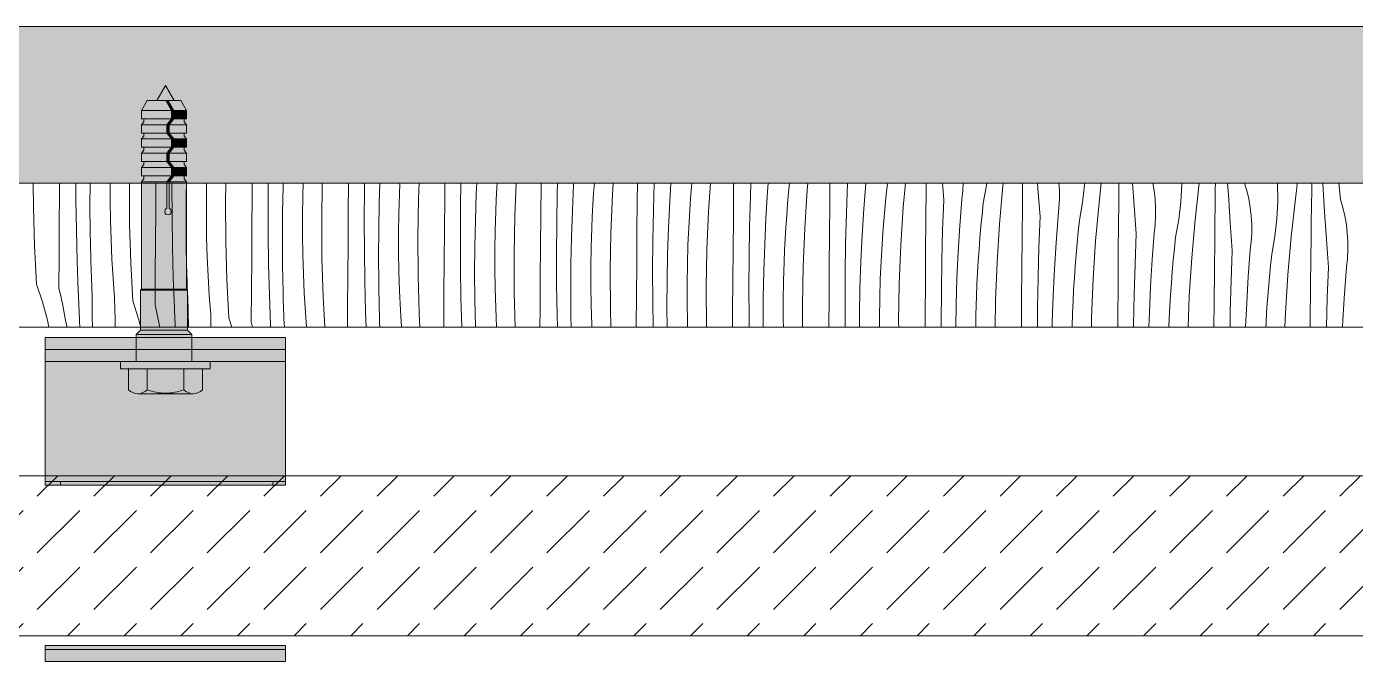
# Model space of a CAD drawing. Header units: millimetres. Extents: x -7826 to 55813, y 465 to 25965.
# Drawn here: x 35092 to 36751, y 20696 to 21489 of the extents above; entities that cross this region are included whole.
import ezdxf

# ---------------------------------------------------------------- set-up
doc = ezdxf.new("R2010")
doc.units = ezdxf.units.MM
for name, color, linetype, lineweight in [('2D - Ogolne2', 251, 'Continuous', 15), ('2D Drafting - General102', 254, 'Continuous', 13), ('2D Drafting - General121', 255, 'Continuous', 0), ('2D Drafting - General2', 251, 'Continuous', 15), ('2D Drafting - General81', 251, 'Continuous', 20)]:
    doc.layers.add(name, color=color, linetype=linetype, lineweight=lineweight)

# ---------------------------------------------------------------- blocks, each defined once
blk = doc.blocks.new('*X24')
at = {"layer": '2D Drafting - General81', "linetype": 'Continuous'}
for p, q in [((-63715.1, 69515.9), (-63715.3, 69546.6)), ((-63682.5, 69533.5), (-63682.4, 69546.6)), ((-63662.1, 69525.6), (-63662.2, 69546.6)), ((-63644.5, 69518.6), (-63644.3, 69546.6)), ((-63619.3, 69523.8), (-63619.3, 69546.6)), ((-63595.3, 69542.6), (-63595.2, 69546.6)), ((-63595, 69494.7), (-63595.3, 69542.6)), ((-63562.4, 69512.3), (-63562.2, 69546.6)), ((-63542.2, 69542.6), (-63542.2, 69546.6)), ((-63542, 69504.5), (-63542.2, 69542.6)), ((-63524.2, 69530.5), (-63523.9, 69546.6)), ((-63499.2, 69526.8), (-63498.9, 69546.6)), ((-63475.2, 69521.4), (-63474.8, 69546.6)), ((-63442.1, 69530.5), (-63441.9, 69546.6)), ((-63422.1, 69521.5), (-63422, 69546.6)), ((-63404.1, 69509.3), (-63403.4, 69542.4)), ((-63403.4, 69542.4), (-63403.3, 69546.6)), ((-63378.8, 69529.8), (-63378.3, 69546.6)), ((-63355.2, 69500.2), (-63354.4, 69546.6)), ((-63322, 69509.3), (-63321.7, 69546.6)), ((-63301.8, 69538.4), (-63301.7, 69546.6)), ((-63283.4, 69521.2), (-63282.5, 69546.6)), ((-63258, 69532.7), (-63257.4, 69546.6)), ((-63234.3, 69526.9), (-63233.5, 69546.6)), ((-63201.6, 69527.5), (-63201.5, 69546.6)), ((-63181.8, 69517.3), (-63181.3, 69546.6)), ((-63162.2, 69533.1), (-63161.5, 69546.6)), ((-63136.6, 69540.5), (-63136.2, 69546.6)), ((-63114.2, 69505.7), (-63112.5, 69546.6)), ((-63081.6, 69506.3), (-63081.2, 69545.7)), ((-63081.2, 69545.7), (-63081.2, 69546.6)), ((-63061.1, 69534.2), (-63060.7, 69546.6)), ((-63042.1, 69511.9), (-63040.6, 69544.9)), ((-63040.6, 69544.9), (-63040.5, 69546.6)), ((-63015.6, 69533.9), (-63014.7, 69546.6)), ((-62992.2, 69532.3), (-62991.3, 69546.6)), ((-62961.2, 69524.5), (-62961, 69546.6)), ((-62941, 69513.1), (-62940.1, 69546.6)), ((-62920.5, 69523.7), (-62919.1, 69546.6)), ((-62893.4, 69541.6), (-62893, 69546.6)), ((-62872.1, 69511.1), (-62869.8, 69546.6)), ((-62841.1, 69503.3), (-62840.8, 69542.7)), ((-62840.8, 69542.7), (-62840.7, 69546.6)), ((-62819.9, 69530), (-62819.3, 69546.6)), ((-62798.4, 69535.5), (-62797.6, 69546.6)), ((-62772.1, 69534.9), (-62771, 69546.6)), ((-62749, 69537.7), (-62748.2, 69546.6)), ((-62720.7, 69521.5), (-62720.5, 69546.6)), ((-62699.8, 69508.9), (-62698.4, 69546.6)), ((-62678.3, 69514.4), (-62675.9, 69546.6)), ((-62650.6, 69528.2), (-62649.1, 69542.6)), ((-62649.1, 69542.6), (-62648.4, 69546.6)), ((-62628.9, 69516.5), (-62626.2, 69546.6)), ((-62600.3, 69539.7), (-62600.2, 69546.6)), ((-62578.3, 69525.8), (-62579.9, 69546.6)), ((-62554.6, 69536.8), (-62554.1, 69546.6)), ((-62529, 69521.4), (-62525.1, 69543.3)), ((-62525.1, 69543.3), (-62524.7, 69546.6)), ((-62508.8, 69495.3), (-62504.6, 69543)), ((-62504.6, 69543), (-62504.2, 69546.6)), ((-62480, 69539.4), (-62479.9, 69546.6)), ((-62460.8, 69539.5), (-62461.3, 69546.6)), ((-62434, 69537.1), (-62434.6, 69546.6)), ((-62405, 69522.1), (-62402.5, 69544.1)), ((-62402.5, 69544.1), (-62402.3, 69546.6)), ((-62384.5, 69521.8), (-62381.8, 69546.6)), ((-62359.7, 69539.1), (-62359.6, 69546.6)), ((-62340.8, 69518.3), (-62342.6, 69546.6)), ((-62315.8, 69537.3), (-62317.5, 69546.6)), ((-62282.4, 69523), (-62281.3, 69545.1)), ((-62281.3, 69545.1), (-62281.3, 69546.6)), ((-62264.5, 69500.6), (-62259.3, 69546.6)), ((-62239.3, 69538.8), (-62239.2, 69546.6)), ((-62223, 69532), (-62223.9, 69546.6)), ((-62200.1, 69537.1), (-62202.9, 69546.6)), ((-62161.6, 69546.1), (-62161.6, 69546.6)), ((-62161.2, 69523.9), (-62161.6, 69546.1)), ((-62137.6, 69540.6), (-62137, 69546.6)), ((-62119, 69538.6), (-62118.8, 69546.6)), ((-62105, 69545.7), (-62105, 69546.6)), ((-62102.9, 69510.8), (-62105, 69545.7)), ((-62083, 69526.2), (-62085, 69546.6)), ((-63682.8, 69494.2), (-63682.5, 69533.5)), ((-63661.5, 69487.5), (-63662.1, 69525.6)), ((-63524.4, 69497.5), (-63524.2, 69530.5)), ((-63499.2, 69502.6), (-63499.2, 69526.8)), ((-63442.4, 69491.2), (-63442.1, 69530.5)), ((-63379.2, 69505.6), (-63378.8, 69529.8)), ((-63302.1, 69500.3), (-63301.8, 69538.4)), ((-63258.7, 69508.6), (-63258, 69532.7)), ((-63235.1, 69479), (-63234.3, 69526.9)), ((-63201.9, 69488.2), (-63201.6, 69527.5)), ((-63163.3, 69500), (-63162.2, 69533.1)), ((-63137.9, 69511.6), (-63137.3, 69526.1)), ((-63137.3, 69526.1), (-63136.6, 69540.5)), ((-63061.7, 69496.1), (-63061.1, 69534.2)), ((-63016.5, 69519.4), (-63015.6, 69533.9)), ((-62994.1, 69484.5), (-62992.2, 69532.3)), ((-62895.6, 69512.7), (-62894.6, 69527.2)), ((-62894.6, 69527.2), (-62893.4, 69541.6)), ((-62820.9, 69491.9), (-62819.9, 69530)), ((-62800.4, 69502.6), (-62798.4, 69535.5)), ((-62773.4, 69520.5), (-62772.1, 69534.9)), ((-62752, 69490), (-62749, 69537.7)), ((-62652, 69513.7), (-62650.6, 69528.2)), ((-62600.6, 69500.3), (-62600.3, 69539.7)), ((-62579.8, 69487.7), (-62578.3, 69525.8)), ((-62558.3, 69493.2), (-62555.8, 69526.2)), ((-62555.8, 69526.2), (-62554.6, 69536.8)), ((-62480.2, 69518.5), (-62480, 69539.4)), ((-62458.2, 69504.7), (-62460.8, 69539.5)), ((-62434.6, 69515.6), (-62434, 69526.4)), ((-62434, 69526.4), (-62434, 69537.1)), ((-62359.9, 69518.2), (-62359.7, 69539.1)), ((-62314.6, 69526.6), (-62315.8, 69537.3)), ((-62313.9, 69515.9), (-62314.6, 69526.6)), ((-62239.6, 69518), (-62239.3, 69538.8)), ((-62220.7, 69497.1), (-62223, 69532)), ((-62197.6, 69526.7), (-62200.1, 69537.1)), ((-62195.8, 69516.1), (-62197.6, 69526.7)), ((-62144.4, 69479.4), (-62139.1, 69527)), ((-62139.1, 69527), (-62138.3, 69533.8)), ((-62138.3, 69533.8), (-62137.6, 69540.6)), ((-62119.3, 69517.7), (-62119, 69538.6)), ((-62080, 69515.9), (-62083, 69526.2)), ((-63713.7, 69468.1), (-63715.1, 69515.9)), ((-63644.2, 69485.6), (-63644.5, 69518.6)), ((-63618.9, 69499.7), (-63619.3, 69523.8)), ((-63562.7, 69473), (-63562.4, 69512.3)), ((-63474.9, 69473.6), (-63475.2, 69521.4)), ((-63422, 69483.3), (-63422.1, 69521.5)), ((-63404.3, 69476.3), (-63404.1, 69509.3)), ((-63322.3, 69470), (-63322, 69509.3)), ((-63284, 69488.2), (-63283.4, 69521.2)), ((-63182, 69479.1), (-63181.8, 69517.3)), ((-63138.7, 69487.4), (-63137.9, 69511.6)), ((-63043.2, 69478.9), (-63042.1, 69511.9)), ((-63017.3, 69504.9), (-63016.5, 69519.4)), ((-62961.5, 69485.2), (-62961.2, 69524.5)), ((-62941.6, 69474.9), (-62941, 69513.1)), ((-62922.1, 69490.7), (-62920.5, 69523.7)), ((-62896.4, 69498.2), (-62895.6, 69512.7)), ((-62874.1, 69463.3), (-62872.1, 69511.1)), ((-62774.5, 69506), (-62773.4, 69520.5)), ((-62721, 69482.2), (-62720.7, 69521.5)), ((-62680.4, 69481.4), (-62678.3, 69514.4)), ((-62653.3, 69499.3), (-62652, 69513.7)), ((-62632, 69468.8), (-62628.9, 69516.5)), ((-62530.6, 69507), (-62529, 69521.4)), ((-62480.6, 69479.2), (-62480.2, 69518.5)), ((-62435.7, 69505), (-62434.6, 69515.6)), ((-62409, 69500.3), (-62405, 69522.1)), ((-62388.8, 69474.2), (-62384.5, 69521.8)), ((-62360.1, 69497.3), (-62359.9, 69518.2)), ((-62338.2, 69483.5), (-62340.8, 69518.3)), ((-62313.9, 69505.2), (-62313.9, 69515.9)), ((-62284.9, 69500.9), (-62282.4, 69523)), ((-62239.9, 69497.1), (-62239.6, 69518)), ((-62194.5, 69505.4), (-62195.8, 69516.1)), ((-62162.3, 69501.8), (-62161.2, 69523.9)), ((-62119.5, 69496.8), (-62119.3, 69517.7)), ((-62100.6, 69476), (-62102.9, 69510.8)), ((-62077.6, 69505.5), (-62080, 69515.9)), ((-63683.1, 69454.8), (-63682.8, 69494.2)), ((-63618.2, 69475.5), (-63618.9, 69499.7)), ((-63593.6, 69446.9), (-63595, 69494.7)), ((-63541.5, 69466.3), (-63542, 69504.5)), ((-63524.2, 69464.4), (-63524.4, 69497.5)), ((-63498.9, 69478.5), (-63499.2, 69502.6)), ((-63379.2, 69481.5), (-63379.2, 69505.6)), ((-63354.9, 69452.4), (-63355.2, 69500.2)), ((-63301.9, 69462.1), (-63302.1, 69500.3)), ((-63259.1, 69484.5), (-63258.7, 69508.6)), ((-63164, 69467), (-63163.3, 69500)), ((-63115, 69457.9), (-63114.2, 69505.7)), ((-63081.9, 69467), (-63081.6, 69506.3)), ((-63061.9, 69457.9), (-63061.7, 69496.1)), ((-63017.9, 69490.4), (-63017.3, 69504.9)), ((-62897.2, 69483.7), (-62896.4, 69498.2)), ((-62841.4, 69464), (-62841.1, 69503.3)), ((-62802, 69469.6), (-62800.4, 69502.6)), ((-62775.5, 69491.5), (-62774.5, 69506)), ((-62700.9, 69470.7), (-62699.8, 69508.9)), ((-62654.4, 69484.8), (-62653.3, 69499.3)), ((-62601, 69461), (-62600.6, 69500.3)), ((-62560.3, 69460.2), (-62558.3, 69493.2)), ((-62533.2, 69478.1), (-62532, 69492.6)), ((-62532, 69492.6), (-62530.6, 69507)), ((-62511.9, 69447.6), (-62508.8, 69495.3)), ((-62459.7, 69466.5), (-62458.2, 69504.7)), ((-62438.2, 69472), (-62435.7, 69505)), ((-62410.5, 69485.8), (-62409, 69500.3)), ((-62360.5, 69458), (-62360.1, 69497.3)), ((-62315.7, 69483.8), (-62314.5, 69494.5)), ((-62314.5, 69494.5), (-62313.9, 69505.2)), ((-62288.9, 69479.1), (-62284.9, 69500.9)), ((-62268.7, 69453), (-62264.5, 69500.6)), ((-62240.1, 69476.2), (-62239.9, 69497.1)), ((-62218.1, 69462.3), (-62220.7, 69497.1)), ((-62193.9, 69494.7), (-62194.5, 69505.4)), ((-62193.8, 69484), (-62193.9, 69494.7)), ((-62164.9, 69479.7), (-62162.3, 69501.8)), ((-62119.8, 69475.9), (-62119.5, 69496.8)), ((-62075.7, 69494.9), (-62077.6, 69505.5)), ((-62074.5, 69484.3), (-62075.7, 69494.9)), ((-63660.5, 69449.3), (-63661.5, 69487.5)), ((-63643.5, 69452.6), (-63644.2, 69485.6)), ((-63498.1, 69454.4), (-63498.9, 69478.5)), ((-63442.6, 69451.8), (-63442.4, 69491.2)), ((-63421.4, 69445.1), (-63422, 69483.3)), ((-63404.1, 69443.3), (-63404.3, 69476.3)), ((-63378.8, 69457.3), (-63379.2, 69481.5)), ((-63284.3, 69455.1), (-63284, 69488.2)), ((-63259.1, 69460.3), (-63259.1, 69484.5)), ((-63234.8, 69431.2), (-63235.1, 69479)), ((-63202.2, 69448.8), (-63201.9, 69488.2)), ((-63181.8, 69441), (-63182, 69479.1)), ((-63139, 69463.3), (-63138.7, 69487.4)), ((-63043.9, 69445.8), (-63043.2, 69478.9)), ((-63018.6, 69466.3), (-63017.9, 69490.4)), ((-62995, 69436.7), (-62994.1, 69484.5)), ((-62961.8, 69445.8), (-62961.5, 69485.2)), ((-62923.2, 69457.7), (-62922.1, 69490.7)), ((-62897.8, 69469.2), (-62897.2, 69483.7)), ((-62821.6, 69453.8), (-62820.9, 69491.9)), ((-62777.1, 69462.5), (-62776.4, 69477)), ((-62776.4, 69477), (-62775.5, 69491.5)), ((-62754, 69442.2), (-62752, 69490)), ((-62721.4, 69442.8), (-62721, 69482.2)), ((-62681.9, 69448.4), (-62680.4, 69481.4)), ((-62655.4, 69470.3), (-62654.4, 69484.8)), ((-62580.8, 69449.6), (-62579.8, 69487.7)), ((-62534.4, 69463.7), (-62533.2, 69478.1)), ((-62480.9, 69439.8), (-62480.6, 69479.2)), ((-62411.9, 69471.4), (-62410.5, 69485.8)), ((-62339.6, 69445.4), (-62338.2, 69483.5)), ((-62318.1, 69450.9), (-62315.7, 69483.8)), ((-62290.4, 69464.7), (-62288.9, 69479.1)), ((-62240.4, 69436.8), (-62240.1, 69476.2)), ((-62194.4, 69473.3), (-62193.8, 69484)), ((-62168.8, 69457.9), (-62164.9, 69479.7)), ((-62148.6, 69431.8), (-62144.4, 69479.4)), ((-62120, 69455), (-62119.8, 69475.9)), ((-62098, 69441.2), (-62100.6, 69476)), ((-62073.8, 69473.6), (-62074.5, 69484.3)), ((-63711.1, 69420.4), (-63713.7, 69468.1)), ((-63617.1, 69451.4), (-63618.2, 69475.5)), ((-63563, 69433.6), (-63562.7, 69473)), ((-63540.5, 69428.2), (-63541.5, 69466.3)), ((-63523.5, 69431.4), (-63524.2, 69464.4)), ((-63473.5, 69425.8), (-63474.9, 69473.6)), ((-63322.6, 69430.6), (-63322.3, 69470)), ((-63301.3, 69424), (-63301.9, 69462.1)), ((-63258.7, 69436.2), (-63259.1, 69460.3)), ((-63164.2, 69434), (-63164, 69467)), ((-63139, 69439.1), (-63139, 69463.3)), ((-63082.2, 69427.6), (-63081.9, 69467)), ((-63019, 69442.1), (-63018.6, 69466.3)), ((-62941.9, 69436.8), (-62941.6, 69474.9)), ((-62898.5, 69445.1), (-62897.8, 69469.2)), ((-62874.9, 69415.5), (-62874.1, 69463.3)), ((-62841.7, 69424.6), (-62841.4, 69464)), ((-62803.1, 69436.5), (-62802, 69469.6)), ((-62777.7, 69448), (-62777.1, 69462.5)), ((-62701.5, 69432.6), (-62700.9, 69470.7)), ((-62656.3, 69455.9), (-62655.4, 69470.3)), ((-62633.9, 69421), (-62632, 69468.8)), ((-62601.3, 69421.6), (-62601, 69461)), ((-62561.9, 69427.2), (-62560.3, 69460.2)), ((-62535.4, 69449.2), (-62534.4, 69463.7)), ((-62460.7, 69428.4), (-62459.7, 69466.5)), ((-62440.2, 69439.1), (-62438.2, 69472)), ((-62413.2, 69456.9), (-62411.9, 69471.4)), ((-62391.8, 69426.4), (-62388.8, 69474.2)), ((-62291.8, 69450.2), (-62290.4, 69464.7)), ((-62219.5, 69424.2), (-62218.1, 69462.3)), ((-62198.1, 69429.7), (-62195.6, 69462.6)), ((-62195.6, 69462.6), (-62194.4, 69473.3)), ((-62074.4, 69452.1), (-62073.8, 69462.8)), ((-62073.8, 69462.8), (-62073.8, 69473.6)), ((-63683.3, 69415.5), (-63683.1, 69454.8)), ((-63659.2, 69411.2), (-63660.5, 69449.3)), ((-63643.4, 69447), (-63643.5, 69452.6)), ((-63643.2, 69441.5), (-63643.4, 69447)), ((-63615.7, 69427.3), (-63617.1, 69451.4)), ((-63591, 69399.2), (-63593.6, 69446.9)), ((-63497.1, 69430.2), (-63498.1, 69454.4)), ((-63442.9, 69412.5), (-63442.6, 69451.8)), ((-63420.4, 69407), (-63421.4, 69445.1)), ((-63403.4, 69410.2), (-63404.1, 69443.3)), ((-63378.1, 69433.2), (-63378.8, 69457.3)), ((-63353.5, 69404.6), (-63354.9, 69452.4)), ((-63284, 69422.1), (-63284.3, 69455.1)), ((-63202.5, 69409.5), (-63202.2, 69448.8)), ((-63114.7, 69410.1), (-63115, 69457.9)), ((-63061.8, 69419.8), (-63061.9, 69457.9)), ((-63044.1, 69412.8), (-63043.9, 69445.8)), ((-62962.1, 69406.5), (-62961.8, 69445.8)), ((-62923.8, 69424.7), (-62923.2, 69457.7)), ((-62898.9, 69420.9), (-62898.5, 69445.1)), ((-62821.8, 69415.6), (-62821.6, 69453.8)), ((-62778.5, 69423.9), (-62777.7, 69448)), ((-62721.7, 69403.5), (-62721.4, 69442.8)), ((-62683, 69415.4), (-62681.9, 69448.4)), ((-62657, 69441.4), (-62656.3, 69455.9)), ((-62581.4, 69411.4), (-62580.8, 69449.6)), ((-62536.2, 69434.7), (-62535.4, 69449.2)), ((-62513.9, 69399.8), (-62511.9, 69447.6)), ((-62414.3, 69442.5), (-62413.2, 69456.9)), ((-62360.8, 69418.7), (-62360.5, 69458)), ((-62340.7, 69407.2), (-62339.6, 69445.4)), ((-62320.2, 69417.9), (-62318.1, 69450.9)), ((-62293.1, 69435.8), (-62291.8, 69450.2)), ((-62271.8, 69405.3), (-62268.7, 69453)), ((-62171.8, 69429.1), (-62170.4, 69443.5)), ((-62170.4, 69443.5), (-62168.8, 69457.9)), ((-62120.3, 69415.7), (-62120, 69455)), ((-62075.5, 69441.5), (-62074.4, 69452.1)), ((-63643, 69435.9), (-63643.2, 69441.5)), ((-63642.8, 69430.4), (-63643, 69435.9)), ((-63642.6, 69424.8), (-63642.8, 69430.4)), ((-63613.9, 69403.2), (-63615.7, 69427.3)), ((-63563.2, 69394.3), (-63563, 69433.6)), ((-63539.1, 69390), (-63540.5, 69428.2)), ((-63523.3, 69425.8), (-63523.5, 69431.4)), ((-63495.6, 69406.1), (-63497.1, 69430.2)), ((-63377, 69409.1), (-63378.1, 69433.2)), ((-63322.9, 69391.3), (-63322.6, 69430.6)), ((-63258, 69412), (-63258.7, 69436.2)), ((-63233.4, 69383.4), (-63234.8, 69431.2)), ((-63181.3, 69402.8), (-63181.8, 69441)), ((-63164, 69400.9), (-63164.2, 69434)), ((-63138.7, 69415), (-63139, 69439.1)), ((-63082.4, 69388.3), (-63082.2, 69427.6)), ((-63019, 69418), (-63019, 69442.1)), ((-62994.7, 69388.9), (-62995, 69436.7)), ((-62941.7, 69398.6), (-62941.9, 69436.8)), ((-62803.8, 69403.5), (-62803.1, 69436.5)), ((-62754.8, 69394.4), (-62754, 69442.2)), ((-62701.7, 69394.4), (-62701.5, 69432.6)), ((-62658.4, 69402.7), (-62657.7, 69426.9)), ((-62657.7, 69426.9), (-62657, 69441.4)), ((-62563, 69394.2), (-62561.9, 69427.2)), ((-62537, 69420.2), (-62536.2, 69434.7)), ((-62481.2, 69400.5), (-62480.9, 69439.8)), ((-62461.4, 69390.2), (-62460.7, 69428.4)), ((-62441.8, 69406), (-62440.2, 69439.1)), ((-62416.2, 69413.5), (-62415.3, 69428)), ((-62415.3, 69428), (-62414.3, 69442.5)), ((-62393.8, 69378.7), (-62391.8, 69426.4)), ((-62294.2, 69421.3), (-62293.1, 69435.8)), ((-62240.8, 69397.5), (-62240.4, 69436.8)), ((-62200.1, 69396.7), (-62198.1, 69429.7)), ((-62173, 69414.6), (-62171.8, 69429.1)), ((-62151.7, 69384.1), (-62148.6, 69431.8)), ((-62099.5, 69403), (-62098, 69441.2)), ((-62078, 69408.5), (-62075.5, 69441.5)), ((-63711.1, 69420.4), (-63703.9, 69398)), ((-63683.3, 69415.5), (-63680.6, 69403.5)), ((-63659, 69406.5), (-63659.2, 69411.2)), ((-63642.4, 69419.3), (-63642.6, 69424.8)), ((-63642.2, 69413.7), (-63642.4, 69419.3)), ((-63641.9, 69408.2), (-63642.2, 69413.7)), ((-63523.1, 69420.3), (-63523.3, 69425.8)), ((-63523, 69414.7), (-63523.1, 69420.3)), ((-63522.8, 69409.2), (-63523, 69414.7)), ((-63471, 69378), (-63473.5, 69425.8)), ((-63443.2, 69373.1), (-63442.9, 69412.5)), ((-63403.2, 69404.7), (-63403.4, 69410.2)), ((-63300.3, 69385.8), (-63301.3, 69424)), ((-63283.3, 69389), (-63284, 69422.1)), ((-63256.9, 69387.9), (-63258, 69412)), ((-63202.8, 69370.1), (-63202.5, 69409.5)), ((-63137.9, 69390.8), (-63138.7, 69415)), ((-63113.5, 69366.6), (-63114.7, 69410.1)), ((-63061.2, 69381.6), (-63061.8, 69419.8)), ((-63043.9, 69379.7), (-63044.1, 69412.8)), ((-63018.6, 69393.8), (-63019, 69418)), ((-62924.1, 69391.6), (-62923.8, 69424.7)), ((-62898.9, 69396.8), (-62898.9, 69420.9)), ((-62874.6, 69367.7), (-62874.9, 69415.5)), ((-62842, 69385.3), (-62841.7, 69424.6)), ((-62821.6, 69377.4), (-62821.8, 69415.6)), ((-62778.8, 69399.8), (-62778.5, 69423.9)), ((-62683.7, 69382.3), (-62683, 69415.4)), ((-62634.8, 69373.2), (-62633.9, 69421)), ((-62601.6, 69382.3), (-62601.3, 69421.6)), ((-62581.7, 69373.3), (-62581.4, 69411.4)), ((-62537.6, 69405.7), (-62537, 69420.2)), ((-62416.9, 69399), (-62416.2, 69413.5)), ((-62361.1, 69379.3), (-62360.8, 69418.7)), ((-62321.7, 69384.9), (-62320.2, 69417.9)), ((-62295.2, 69406.8), (-62294.2, 69421.3)), ((-62220.6, 69386.1), (-62219.5, 69424.2)), ((-62174.2, 69400.1), (-62173, 69414.6)), ((-62120.7, 69376.3), (-62120.3, 69415.7)), ((-63703.9, 69398), (-63697.7, 69375.3)), ((-63680.6, 69403.5), (-63678.1, 69391.5)), ((-63658.8, 69401.9), (-63659, 69406.5)), ((-63658.6, 69397.2), (-63658.8, 69401.9)), ((-63658.3, 69392.5), (-63658.6, 69397.2)), ((-63641.6, 69379.6), (-63641.9, 69408.2)), ((-63613.6, 69389.9), (-63613.9, 69403.2)), ((-63591, 69399.2), (-63583.8, 69376.8)), ((-63563.2, 69394.3), (-63560.5, 69382.3)), ((-63522.5, 69403.6), (-63522.8, 69409.2)), ((-63522.3, 69398.1), (-63522.5, 69403.6)), ((-63522.1, 69392.5), (-63522.3, 69398.1)), ((-63493.8, 69382.1), (-63495.6, 69406.1)), ((-63419, 69368.9), (-63420.4, 69407)), ((-63403.1, 69399.1), (-63403.2, 69404.7)), ((-63402.9, 69393.6), (-63403.1, 69399.1)), ((-63402.7, 69388), (-63402.9, 69393.6)), ((-63375.5, 69385), (-63377, 69409.1)), ((-63351.4, 69366.6), (-63353.5, 69404.6)), ((-63180.3, 69366.6), (-63181.3, 69402.8)), ((-63163.3, 69367.9), (-63164, 69400.9)), ((-63017.9, 69369.7), (-63018.6, 69393.8)), ((-62962.4, 69367.1), (-62962.1, 69406.5)), ((-62941.2, 69366.6), (-62941.7, 69398.6)), ((-62898.5, 69372.6), (-62898.9, 69396.8)), ((-62804, 69370.4), (-62803.8, 69403.5)), ((-62778.8, 69375.6), (-62778.8, 69399.8)), ((-62754.7, 69366.6), (-62754.8, 69394.4)), ((-62721.9, 69366.6), (-62721.7, 69403.5)), ((-62701.6, 69366.6), (-62701.7, 69394.4)), ((-62658.8, 69378.6), (-62658.4, 69402.7)), ((-62563.5, 69366.6), (-62563, 69394.2)), ((-62538.3, 69381.6), (-62537.6, 69405.7)), ((-62514.4, 69366.6), (-62513.9, 69399.8)), ((-62481.5, 69366.6), (-62481.2, 69400.5)), ((-62442.9, 69373), (-62441.8, 69406)), ((-62417.5, 69384.5), (-62416.9, 69399)), ((-62341.3, 69369.1), (-62340.7, 69407.2)), ((-62296.1, 69392.4), (-62295.2, 69406.8)), ((-62273.4, 69366.6), (-62271.8, 69405.3)), ((-62241, 69366.6), (-62240.8, 69397.5)), ((-62201.5, 69366.6), (-62200.1, 69396.7)), ((-62175.2, 69385.7), (-62174.2, 69400.1)), ((-62100.5, 69366.6), (-62099.5, 69403)), ((-62080, 69375.5), (-62078, 69408.5)), ((-63678.1, 69391.5), (-63675.8, 69379.4)), ((-63675.8, 69379.4), (-63673.6, 69367.4)), ((-63658.1, 69387.8), (-63658.3, 69392.5)), ((-63657.9, 69383.2), (-63658.1, 69387.8)), ((-63657.7, 69378.5), (-63657.9, 69383.2)), ((-63657.4, 69373.8), (-63657.7, 69378.5)), ((-63641.3, 69366.6), (-63641.6, 69379.6)), ((-63613.2, 69376.6), (-63613.6, 69389.9)), ((-63612.9, 69366.6), (-63613.2, 69376.6)), ((-63583.8, 69376.8), (-63581, 69366.6)), ((-63560.5, 69382.3), (-63558, 69370.3)), ((-63538.9, 69385.4), (-63539.1, 69390)), ((-63538.7, 69380.7), (-63538.9, 69385.4)), ((-63538.5, 69376), (-63538.7, 69380.7)), ((-63521.8, 69387), (-63522.1, 69392.5)), ((-63521.6, 69366.6), (-63521.8, 69387)), ((-63493.5, 69368.7), (-63493.8, 69382.1)), ((-63471, 69378), (-63467.3, 69366.6)), ((-63402.5, 69382.5), (-63402.7, 69388)), ((-63402.3, 69376.9), (-63402.5, 69382.5)), ((-63402, 69371.4), (-63402.3, 69376.9)), ((-63374.2, 69366.6), (-63375.5, 69385)), ((-63323, 69366.6), (-63322.9, 69391.3)), ((-63299.6, 69366.6), (-63300.3, 69385.8)), ((-63283.2, 69383.5), (-63283.3, 69389)), ((-63283, 69377.9), (-63283.2, 69383.5)), ((-63282.8, 69372.4), (-63283, 69377.9)), ((-63255.6, 69366.6), (-63256.9, 69387.9)), ((-63232.5, 69366.6), (-63233.4, 69383.4)), ((-63136.9, 69366.7), (-63137.9, 69390.8)), ((-63082.6, 69366.6), (-63082.4, 69388.3)), ((-63060.8, 69366.6), (-63061.2, 69381.6)), ((-63043.6, 69366.6), (-63043.9, 69379.7)), ((-62994, 69366.6), (-62994.7, 69388.9)), ((-62923.9, 69366.6), (-62924.1, 69391.6)), ((-62842.2, 69366.6), (-62842, 69385.3)), ((-62821.5, 69366.6), (-62821.6, 69377.4)), ((-62683.8, 69366.6), (-62683.7, 69382.3)), ((-62658.8, 69366.6), (-62658.8, 69378.6)), ((-62601.7, 69366.6), (-62601.6, 69382.3)), ((-62538.5, 69366.6), (-62538.3, 69381.6)), ((-62461.5, 69366.6), (-62461.4, 69390.2)), ((-62418.1, 69366.6), (-62417.5, 69384.5)), ((-62394, 69366.6), (-62393.8, 69378.7)), ((-62361.2, 69366.6), (-62361.1, 69379.3)), ((-62322.3, 69366.6), (-62321.7, 69384.9)), ((-62297.3, 69366.6), (-62296.8, 69377.9)), ((-62296.8, 69377.9), (-62296.1, 69392.4)), ((-62220.9, 69366.6), (-62220.6, 69386.1)), ((-62176, 69371.2), (-62175.2, 69385.7)), ((-62152.4, 69366.6), (-62151.7, 69384.1)), ((-62120.8, 69366.6), (-62120.7, 69376.3)), ((-63697.7, 69375.3), (-63695.7, 69366.6)), ((-63673.6, 69367.4), (-63673.5, 69366.6)), ((-63657.3, 69366.6), (-63657.4, 69373.8)), ((-63558, 69370.3), (-63557.3, 69366.6)), ((-63538.3, 69371.3), (-63538.5, 69376)), ((-63538.1, 69366.7), (-63538.3, 69371.3)), ((-63538.1, 69366.6), (-63538.1, 69366.7)), ((-63493.5, 69366.6), (-63493.5, 69368.7)), ((-63443.2, 69373.1), (-63441.7, 69366.6)), ((-63418.9, 69366.6), (-63419, 69368.9)), ((-63401.8, 69366.6), (-63402, 69371.4)), ((-63282.6, 69366.8), (-63282.8, 69372.4)), ((-63282.6, 69366.6), (-63282.6, 69366.8)), ((-63202.8, 69366.6), (-63202.8, 69370.1)), ((-63163.2, 69366.6), (-63163.3, 69367.9)), ((-63136.9, 69366.6), (-63136.9, 69366.7)), ((-63017.7, 69366.6), (-63017.9, 69369.7)), ((-62962.4, 69366.6), (-62962.4, 69367.1)), ((-62898.4, 69366.6), (-62898.5, 69372.6)), ((-62874.6, 69366.6), (-62874.6, 69367.7)), ((-62804, 69366.6), (-62804, 69370.4)), ((-62778.7, 69366.6), (-62778.8, 69375.6)), ((-62634.7, 69366.6), (-62634.8, 69373.2)), ((-62581.6, 69366.6), (-62581.7, 69373.3)), ((-62443, 69366.6), (-62442.9, 69373)), ((-62341.3, 69366.6), (-62341.3, 69369.1)), ((-62176.3, 69366.6), (-62176, 69371.2)), ((-62080.4, 69366.6), (-62080, 69375.5))]:
    blk.add_line(p, q, dxfattribs=at)
blk = doc.blocks.new('Wype_nienie_26')
at = {"layer": '2D Drafting - General2', "linetype": 'Continuous'}
for p, q in [((-55900.3, 69546.6), (-72935.9, 69546.6)), ((-72935.9, 69366.6), (-55900.3, 69366.6))]:
    blk.add_line(p, q, dxfattribs=at)
at = {"layer": '2D Drafting - General81', "linetype": 'Continuous'}
blk.add_blockref('*X24', (0, 0), dxfattribs=at)

msp = doc.modelspace()

# ---------------------------------------------------------------- hatches: boundary and pattern name
at = {"layer": '2D Drafting - General102', "linetype": 'Continuous'}
for points in [[(35415.54, 21086.01), (35115.54, 21086.01), (35115.54, 21101.01), (35415.54, 21101.01)], [(35115.54, 20921.01), (35115.54, 21086.01), (35415.54, 21086.01), (35415.54, 20921.01)], [(35415.54, 21071.01), (35115.54, 21071.01), (35115.54, 21086.01), (35415.54, 21086.01)], [(35415.54, 20921.01), (35415.54, 20916.1), (35115.54, 20916.1), (35115.54, 20921.01)], [(35115.54, 20711.01), (35115.54, 20716.1), (35415.54, 20716.1), (35415.54, 20711.01)], [(35115.54, 20696.01), (35115.54, 20711.01), (35415.54, 20711.01), (35415.54, 20696.01)]]:
    msp.add_hatch(color=256, dxfattribs=at).paths.add_polyline_path(points, flags=0)
at = {"layer": '2D Drafting - General121', "linetype": 'Continuous'}
for points in [[(35265.45, 21415.61), (35254.63, 21396.88), (35276.26, 21396.88)], [(35242.67, 21396.88), (35235.52, 21384.5), (35273.01, 21384.5), (35265.86, 21396.88)], [(35265.86, 21396.88), (35273.01, 21384.5), (35275.97, 21384.5), (35268.82, 21396.88)], [(35268.82, 21396.88), (35275.97, 21384.5), (35291.88, 21384.5), (35284.73, 21396.88)], [(35235.52, 21374.15), (35273.01, 21374.15), (35273.01, 21384.5), (35235.52, 21384.5)], [(35238.48, 21374.15), (35238.48, 21370.45), (35235.52, 21366.71), (35267.26, 21366.71), (35273.01, 21374.15)], [(35270.22, 21366.71), (35275.97, 21374.15), (35273.01, 21374.15), (35267.26, 21366.71)], [(35288.92, 21374.15), (35275.97, 21374.15), (35270.22, 21366.71), (35291.88, 21366.71), (35288.92, 21370.45)], [(35275.97, 21374.15), (35275.97, 21384.5), (35273.01, 21384.5), (35273.01, 21374.15)], [(35275.97, 21374.15), (35291.88, 21374.15), (35291.88, 21384.5), (35275.97, 21384.5)], [(35235.52, 21366.71), (35235.52, 21356.35), (35267.26, 21356.35), (35267.26, 21366.71)], [(35238.48, 21356.35), (35238.48, 21352.65), (35235.52, 21348.91), (35273.01, 21348.91), (35267.26, 21356.35)], [(35270.22, 21356.35), (35270.22, 21366.71), (35267.26, 21366.71), (35267.26, 21356.35)], [(35267.26, 21356.35), (35273.01, 21348.91), (35275.97, 21348.91), (35270.22, 21356.35)], [(35291.88, 21366.71), (35270.22, 21366.71), (35270.22, 21356.35), (35291.88, 21356.35)], [(35288.92, 21356.35), (35270.22, 21356.35), (35275.97, 21348.91), (35291.88, 21348.91), (35288.92, 21352.65)], [(35235.52, 21348.91), (35235.52, 21338.56), (35273.01, 21338.56), (35273.01, 21348.91)], [(35273.01, 21348.91), (35273.01, 21338.56), (35275.97, 21338.56), (35275.97, 21348.91)], [(35291.88, 21348.91), (35275.97, 21348.91), (35275.97, 21338.56), (35291.88, 21338.56)], [(35238.48, 21338.56), (35238.48, 21334.86), (35235.52, 21331.11), (35267.26, 21331.11), (35273.01, 21338.56)], [(35235.52, 21320.76), (35267.26, 21320.76), (35267.26, 21331.11), (35235.52, 21331.11)], [(35273.01, 21338.56), (35267.26, 21331.11), (35270.22, 21331.11), (35275.97, 21338.56)], [(35270.22, 21320.76), (35270.22, 21331.11), (35267.26, 21331.11), (35267.26, 21320.76)], [(35270.22, 21331.11), (35291.88, 21331.11), (35288.92, 21334.86), (35288.92, 21338.56), (35275.97, 21338.56)], [(35291.88, 21331.11), (35270.22, 21331.11), (35270.22, 21320.76), (35291.88, 21320.76)], [(35238.48, 21320.76), (35238.48, 21317.06), (35235.52, 21313.32), (35273.01, 21313.32), (35267.26, 21320.76)], [(35235.52, 21302.96), (35273.01, 21302.96), (35273.01, 21313.32), (35235.52, 21313.32)], [(35267.26, 21320.76), (35273.01, 21313.32), (35275.97, 21313.32), (35270.22, 21320.76)], [(35288.92, 21320.76), (35270.22, 21320.76), (35275.97, 21313.32), (35291.88, 21313.32), (35288.92, 21317.06)], [(35275.97, 21302.96), (35275.97, 21313.32), (35273.01, 21313.32), (35273.01, 21302.96)], [(35291.88, 21313.32), (35275.97, 21313.32), (35275.97, 21302.96), (35291.88, 21302.96)], [(35238.48, 21302.96), (35238.48, 21299.26), (35235.52, 21295.52), (35267.26, 21295.52), (35273.01, 21302.96)], [(35235.52, 21161.1), (35291.88, 21161.1), (35291.88, 21295.52), (35270.22, 21295.52), (35270.22, 21262.21, -5.4750432), (35267.26, 21262.21), (35267.26, 21295.52), (35235.52, 21295.52)], [(35267.26, 21295.52), (35267.26, 21262.21, 5.4750432), (35270.22, 21262.21), (35270.22, 21295.52)], [(35270.22, 21295.52), (35275.97, 21302.96), (35273.01, 21302.96), (35267.26, 21295.52)], [(35288.92, 21302.96), (35275.97, 21302.96), (35270.22, 21295.52), (35291.88, 21295.52), (35288.92, 21299.26)], [(35234.28, 21159.86), (35293.12, 21159.86), (35291.88, 21161.1), (35235.52, 21161.1)], [(35234.28, 21110.11), (35293.12, 21110.11), (35293.12, 21159.86), (35234.28, 21159.86)], [(35228.96, 21104.52), (35298.54, 21104.52), (35298.54, 21104.7), (35293.12, 21110.11), (35234.38, 21110.11), (35228.96, 21104.7)], [(35228.87, 21071.01), (35265.54, 21071.01), (35298.54, 21071.01), (35298.54, 21101.01), (35262.62, 21101.01), (35228.87, 21101.01)], [(35228.87, 21101.01), (35228.87, 21071.01), (35265.54, 21071.01), (35298.54, 21071.01), (35298.54, 21101.01), (35261.67, 21101.01)], [(35228.96, 21101.01), (35261.67, 21101.01), (35286.02, 21101.01), (35298.54, 21101.01), (35298.54, 21104.52), (35228.96, 21104.52)], [(35265.54, 21071.01), (35209.62, 21071.01), (35209.62, 21061.69), (35265.54, 21061.69), (35321.46, 21061.69), (35321.46, 21071.01)], [(35219.33, 21061.69), (35219.33, 21035.52, 0.4195601), (35242.63, 21035.52), (35242.63, 21061.69)], [(35242.63, 21061.69), (35242.63, 21035.52, 0.092424), (35265.54, 21031.25, 0.092424), (35288.45, 21035.52), (35288.45, 21061.69), (35265.54, 21061.69)], [(35288.45, 21061.69), (35288.45, 21035.52, 0.4195601), (35311.75, 21035.52), (35311.75, 21061.69)], [(35265.54, 21031.25, -0.092424), (35242.63, 21035.52, -0.201281), (35230.98, 21030.63), (35300.1, 21030.63, -0.201281), (35288.45, 21035.52, -0.092424)]]:
    msp.add_hatch(color=256, dxfattribs=at).paths.add_polyline_path(points, flags=0)
at = {"layer": '2D Drafting - General81', "linetype": 'Continuous'}
h = msp.add_hatch(dxfattribs=at)
h.set_pattern_fill('SOLID___DASHED', color=256, style=0, pattern_type=2)
h.set_pattern_definition([(45, (98815.82, -48252.71), (-70.71068, 70.71068), []), (45, (98780.46, -48217.35), (-70.71068, 70.71068), [75, -25])])
h.paths.add_polyline_path([(42915.51, 21293.88), (42915.51, 21489.43), (25880.53, 21489.43), (25879.94, 21293.88)], flags=0)
h = msp.add_hatch(dxfattribs=at)
h.set_pattern_fill('BETON', color=256, style=0, pattern_type=2)
h.set_pattern_definition([(45, (98815.82, -48252.71), (-70.71068, 70.71068), [75, -25]), (45, (98815.82, -48182), (-70.71068, 70.71068), [75, -25])])
h.paths.add_polyline_path([(39735.64, 20728.1), (39735.64, 20928.1), (33754.22, 20928.1), (33754.22, 20728.1)], flags=0)
msp.add_hatch(color=256, dxfattribs=at).paths.add_polyline_path([(35399.54, 20916.1), (35399.54, 20921.01), (35134.31, 20921.01), (35134.31, 20916.1)], flags=0)
msp.add_hatch(color=256, dxfattribs=at).paths.add_polyline_path([(35399.54, 20916.1), (35399.54, 20921.01), (35134.31, 20921.01), (35134.31, 20916.1)], flags=0)

# ---------------------------------------------------------------- linework, layer by layer
at = {"layer": '2D - Ogolne2', "linetype": 'Continuous'}
for p, q in [((35254.63, 21396.88), (35265.45, 21415.61)), ((35276.26, 21396.88), (35265.45, 21415.61)), ((35242.67, 21396.88), (35235.52, 21384.5)), ((35284.73, 21396.88), (35242.67, 21396.88)), ((35265.86, 21396.88), (35273.01, 21384.5)), ((35268.82, 21396.88), (35275.97, 21384.5)), ((35284.73, 21396.88), (35291.88, 21384.5)), ((35291.88, 21384.5), (35235.52, 21384.5)), ((35235.52, 21384.5), (35235.52, 21374.15)), ((35291.88, 21374.15), (35235.52, 21374.15)), ((35238.48, 21374.15), (35238.48, 21370.45)), ((35273.01, 21374.15), (35267.26, 21366.71)), ((35275.97, 21374.15), (35270.22, 21366.71)), ((35273.01, 21384.5), (35273.01, 21374.15)), ((35275.97, 21384.5), (35275.97, 21374.15)), ((35288.92, 21374.15), (35288.92, 21370.45)), ((35291.88, 21384.5), (35291.88, 21374.15)), ((35238.48, 21370.45), (35235.52, 21366.71)), ((35291.88, 21366.71), (35235.52, 21366.71)), ((35235.52, 21366.71), (35235.52, 21356.35)), ((35291.88, 21356.35), (35235.52, 21356.35)), ((35235.52, 21356.35), (35238.48, 21356.35)), ((35238.48, 21356.35), (35238.48, 21352.65)), ((35267.26, 21366.71), (35267.26, 21356.35)), ((35267.26, 21356.35), (35273.01, 21348.91)), ((35270.22, 21366.71), (35270.22, 21356.35)), ((35270.22, 21356.35), (35275.97, 21348.91)), ((35288.92, 21370.45), (35291.88, 21366.71)), ((35291.88, 21356.35), (35288.92, 21356.35)), ((35288.92, 21356.35), (35288.92, 21352.65)), ((35291.88, 21366.71), (35291.88, 21356.35)), ((35238.48, 21352.65), (35235.52, 21348.91)), ((35291.88, 21348.91), (35235.52, 21348.91)), ((35235.52, 21348.91), (35235.52, 21338.56)), ((35273.01, 21348.91), (35273.01, 21338.56)), ((35275.97, 21348.91), (35275.97, 21338.56)), ((35288.92, 21352.65), (35291.88, 21348.91)), ((35291.88, 21348.91), (35291.88, 21338.56)), ((35291.88, 21338.56), (35235.52, 21338.56)), ((35235.52, 21338.56), (35238.48, 21338.56)), ((35238.48, 21334.86), (35235.52, 21331.11)), ((35291.88, 21331.11), (35235.52, 21331.11)), ((35235.52, 21331.11), (35235.52, 21320.76)), ((35238.48, 21338.56), (35238.48, 21334.86)), ((35273.01, 21338.56), (35267.26, 21331.11)), ((35267.26, 21331.11), (35267.26, 21320.76)), ((35275.97, 21338.56), (35270.22, 21331.11)), ((35270.22, 21331.11), (35270.22, 21320.76)), ((35288.92, 21338.56), (35288.92, 21334.86)), ((35291.88, 21338.56), (35288.92, 21338.56)), ((35288.92, 21334.86), (35291.88, 21331.11)), ((35291.88, 21331.11), (35291.88, 21320.76)), ((35291.88, 21320.76), (35235.52, 21320.76)), ((35235.52, 21320.76), (35238.48, 21320.76)), ((35238.48, 21317.06), (35235.52, 21313.32)), ((35291.88, 21313.32), (35235.52, 21313.32)), ((35235.52, 21313.32), (35235.52, 21302.96)), ((35238.48, 21320.76), (35238.48, 21317.06)), ((35267.26, 21320.76), (35273.01, 21313.32)), ((35270.22, 21320.76), (35275.97, 21313.32)), ((35273.01, 21313.32), (35273.01, 21302.96)), ((35275.97, 21313.32), (35275.97, 21302.96)), ((35288.92, 21320.76), (35288.92, 21317.06)), ((35291.88, 21320.76), (35288.92, 21320.76)), ((35288.92, 21317.06), (35291.88, 21313.32)), ((35291.88, 21313.32), (35291.88, 21302.96)), ((35291.88, 21302.96), (35235.52, 21302.96)), ((35235.52, 21302.96), (35238.48, 21302.96)), ((35238.48, 21299.26), (35235.52, 21295.52)), ((35291.88, 21295.52), (35235.52, 21295.52)), ((35235.52, 21295.52), (35235.52, 21161.1)), ((35238.48, 21302.96), (35238.48, 21299.26)), ((35273.01, 21302.96), (35267.26, 21295.52)), ((35267.26, 21295.52), (35267.26, 21262.21)), ((35275.97, 21302.96), (35270.22, 21295.52)), ((35270.22, 21295.52), (35270.22, 21262.21)), ((35288.92, 21302.96), (35288.92, 21299.26)), ((35291.88, 21302.96), (35288.92, 21302.96)), ((35288.92, 21299.26), (35291.88, 21295.52)), ((35291.88, 21295.52), (35291.88, 21161.1)), ((35235.52, 21161.1), (35234.28, 21159.86)), ((35293.12, 21159.86), (35234.28, 21159.86)), ((35234.28, 21159.86), (35234.28, 21110.11)), ((35235.52, 21161.1), (35291.88, 21161.1)), ((35291.88, 21161.1), (35293.12, 21159.86)), ((35293.12, 21159.86), (35293.12, 21110.11)), ((35234.28, 21110.11), (35228.87, 21104.7)), ((35293.12, 21110.11), (35234.28, 21110.11)), ((35293.12, 21110.11), (35298.54, 21104.7)), ((35228.87, 21104.7), (35228.87, 21101.01)), ((35228.87, 21101.01), (35262.62, 21101.01)), ((35298.54, 21101.01), (35261.67, 21101.01)), ((35298.54, 21104.7), (35298.54, 21101.01))]:
    msp.add_line(p, q, dxfattribs=at)
msp.add_arc((35268.74, 21258.3), 4.18, 110.70161, 69.29839, dxfattribs=at)
at = {"layer": '2D Drafting - General2', "linetype": 'Continuous'}
for p, q in [((35115.54, 21086.01), (35115.54, 21101.01)), ((35115.54, 21101.01), (35115.54, 20921.01)), ((35228.87, 21071.01), (35228.87, 21101.01)), ((35298.54, 21071.01), (35298.54, 21101.01)), ((35415.54, 21101.01), (35415.54, 21086.01)), ((35415.54, 21101.01), (35415.54, 20921.01)), ((35115.54, 21086.01), (35415.54, 21086.01)), ((35209.62, 21071.01), (35265.54, 21071.01)), ((35209.62, 21061.69), (35209.62, 21071.01)), ((35265.54, 21061.69), (35209.62, 21061.69)), ((35219.33, 21035.52), (35219.33, 21061.69)), ((35242.63, 21035.52), (35242.63, 21061.69)), ((35321.46, 21071.01), (35265.54, 21071.01)), ((35265.54, 21061.69), (35321.46, 21061.69)), ((35288.45, 21035.52), (35288.45, 21061.69)), ((35311.75, 21035.52), (35311.75, 21061.69)), ((35321.46, 21061.69), (35321.46, 21071.01)), ((35230.98, 21030.63), (35300.1, 21030.63)), ((35415.54, 20921.01), (35115.54, 20921.01)), ((35115.54, 20916.1), (35115.54, 20921.01)), ((35415.54, 20916.1), (35415.54, 20921.01)), ((39724.92, 20728.19), (27765.64, 20728.19)), ((35115.54, 20696.01), (35115.54, 20716.1)), ((35415.54, 20711.01), (35115.54, 20711.01)), ((35415.54, 20696.01), (35415.54, 20716.1)), ((35415.54, 20696.01), (35115.54, 20696.01))]:
    msp.add_line(p, q, dxfattribs=at)
at = {"layer": '2D Drafting - General2', "linetype": 'Continuous', "flags": 128}
for points in [[(42915.51, 21293.88), (42915.51, 21489.43), (25880.53, 21489.43), (25879.94, 21293.88)], [(35265.45, 21415.61), (35254.63, 21396.88), (35276.26, 21396.88)], [(35242.67, 21396.88), (35235.52, 21384.5), (35273.01, 21384.5), (35265.86, 21396.88)], [(35265.86, 21396.88), (35273.01, 21384.5), (35275.97, 21384.5), (35268.82, 21396.88)], [(35268.82, 21396.88), (35275.97, 21384.5), (35291.88, 21384.5), (35284.73, 21396.88)], [(35235.52, 21374.15), (35273.01, 21374.15), (35273.01, 21384.5), (35235.52, 21384.5)], [(35238.48, 21374.15), (35238.48, 21370.45), (35235.52, 21366.71), (35267.26, 21366.71), (35273.01, 21374.15)], [(35270.22, 21366.71), (35275.97, 21374.15), (35273.01, 21374.15), (35267.26, 21366.71)], [(35288.92, 21374.15), (35275.97, 21374.15), (35270.22, 21366.71), (35291.88, 21366.71), (35288.92, 21370.45)], [(35275.97, 21374.15), (35275.97, 21384.5), (35273.01, 21384.5), (35273.01, 21374.15)], [(35275.97, 21374.15), (35291.88, 21374.15), (35291.88, 21384.5), (35275.97, 21384.5)], [(35235.52, 21366.71), (35235.52, 21356.35), (35267.26, 21356.35), (35267.26, 21366.71)], [(35238.48, 21356.35), (35238.48, 21352.65), (35235.52, 21348.91), (35273.01, 21348.91), (35267.26, 21356.35)], [(35270.22, 21356.35), (35270.22, 21366.71), (35267.26, 21366.71), (35267.26, 21356.35)], [(35267.26, 21356.35), (35273.01, 21348.91), (35275.97, 21348.91), (35270.22, 21356.35)], [(35291.88, 21366.71), (35270.22, 21366.71), (35270.22, 21356.35), (35291.88, 21356.35)], [(35288.92, 21356.35), (35270.22, 21356.35), (35275.97, 21348.91), (35291.88, 21348.91), (35288.92, 21352.65)], [(35235.52, 21348.91), (35235.52, 21338.56), (35273.01, 21338.56), (35273.01, 21348.91)], [(35273.01, 21348.91), (35273.01, 21338.56), (35275.97, 21338.56), (35275.97, 21348.91)], [(35291.88, 21348.91), (35275.97, 21348.91), (35275.97, 21338.56), (35291.88, 21338.56)], [(35238.48, 21338.56), (35238.48, 21334.86), (35235.52, 21331.11), (35267.26, 21331.11), (35273.01, 21338.56)], [(35235.52, 21320.76), (35267.26, 21320.76), (35267.26, 21331.11), (35235.52, 21331.11)], [(35273.01, 21338.56), (35267.26, 21331.11), (35270.22, 21331.11), (35275.97, 21338.56)], [(35270.22, 21320.76), (35270.22, 21331.11), (35267.26, 21331.11), (35267.26, 21320.76)], [(35270.22, 21331.11), (35291.88, 21331.11), (35288.92, 21334.86), (35288.92, 21338.56), (35275.97, 21338.56)], [(35291.88, 21331.11), (35270.22, 21331.11), (35270.22, 21320.76), (35291.88, 21320.76)], [(35238.48, 21320.76), (35238.48, 21317.06), (35235.52, 21313.32), (35273.01, 21313.32), (35267.26, 21320.76)], [(35235.52, 21302.96), (35273.01, 21302.96), (35273.01, 21313.32), (35235.52, 21313.32)], [(35267.26, 21320.76), (35273.01, 21313.32), (35275.97, 21313.32), (35270.22, 21320.76)], [(35288.92, 21320.76), (35270.22, 21320.76), (35275.97, 21313.32), (35291.88, 21313.32), (35288.92, 21317.06)], [(35275.97, 21302.96), (35275.97, 21313.32), (35273.01, 21313.32), (35273.01, 21302.96)], [(35291.88, 21313.32), (35275.97, 21313.32), (35275.97, 21302.96), (35291.88, 21302.96)], [(35238.48, 21302.96), (35238.48, 21299.26), (35235.52, 21295.52), (35267.26, 21295.52), (35273.01, 21302.96)], [(35270.22, 21295.52), (35275.97, 21302.96), (35273.01, 21302.96), (35267.26, 21295.52)], [(35288.92, 21302.96), (35275.97, 21302.96), (35270.22, 21295.52), (35291.88, 21295.52), (35288.92, 21299.26)], [(35234.28, 21159.86), (35293.12, 21159.86), (35291.88, 21161.1), (35235.52, 21161.1)], [(35234.28, 21110.11), (35293.12, 21110.11), (35293.12, 21159.86), (35234.28, 21159.86)], [(35228.96, 21104.52), (35298.54, 21104.52), (35298.54, 21104.7), (35293.12, 21110.11), (35234.38, 21110.11), (35228.96, 21104.7)], [(35415.54, 21086.01), (35115.54, 21086.01), (35115.54, 21101.01), (35415.54, 21101.01)], [(35228.87, 21071.01), (35265.54, 21071.01), (35298.54, 21071.01), (35298.54, 21101.01), (35262.62, 21101.01), (35228.87, 21101.01)], [(35228.87, 21101.01), (35228.87, 21071.01), (35265.54, 21071.01), (35298.54, 21071.01), (35298.54, 21101.01), (35261.67, 21101.01)], [(35228.96, 21101.01), (35261.67, 21101.01), (35286.02, 21101.01), (35298.54, 21101.01), (35298.54, 21104.52), (35228.96, 21104.52)], [(35115.54, 20921.01), (35115.54, 21086.01), (35415.54, 21086.01), (35415.54, 20921.01)], [(35415.54, 21071.01), (35115.54, 21071.01), (35115.54, 21086.01), (35415.54, 21086.01)], [(35265.54, 21071.01), (35209.62, 21071.01), (35209.62, 21061.69), (35265.54, 21061.69), (35321.46, 21061.69), (35321.46, 21071.01)], [(39735.64, 20728.1), (39735.64, 20928.1), (33754.22, 20928.1), (33754.22, 20728.1)], [(35415.54, 20921.01), (35415.54, 20916.1), (35115.54, 20916.1), (35115.54, 20921.01)], [(35399.54, 20916.1), (35399.54, 20921.01), (35134.31, 20921.01), (35134.31, 20916.1)], [(35399.54, 20916.1), (35399.54, 20921.01), (35134.31, 20921.01), (35134.31, 20916.1)], [(35115.54, 20711.01), (35115.54, 20716.1), (35415.54, 20716.1), (35415.54, 20711.01)], [(35115.54, 20696.01), (35115.54, 20711.01), (35415.54, 20711.01), (35415.54, 20696.01)]]:
    msp.add_lwpolyline(points, close=True, dxfattribs=at)
for points in [[(35235.52, 21161.1), (35291.88, 21161.1), (35291.88, 21295.52), (35270.22, 21295.52), (35270.22, 21262.21, -5.4750432), (35267.26, 21262.21), (35267.26, 21295.52), (35235.52, 21295.52)], [(35267.26, 21295.52), (35267.26, 21262.21, 5.4750432), (35270.22, 21262.21), (35270.22, 21295.52)], [(35219.33, 21061.69), (35219.33, 21035.52, 0.4195601), (35242.63, 21035.52), (35242.63, 21061.69)], [(35242.63, 21061.69), (35242.63, 21035.52, 0.092424), (35265.54, 21031.25, 0.092424), (35288.45, 21035.52), (35288.45, 21061.69), (35265.54, 21061.69)], [(35288.45, 21061.69), (35288.45, 21035.52, 0.4195601), (35311.75, 21035.52), (35311.75, 21061.69)], [(35265.54, 21031.25, -0.092424), (35242.63, 21035.52, -0.201281), (35230.98, 21030.63), (35300.1, 21030.63, -0.201281), (35288.45, 21035.52, -0.092424)]]:
    msp.add_lwpolyline(points, format="xyb", close=True, dxfattribs=at)
at = {"layer": '2D Drafting - General2', "linetype": 'Continuous'}
for centre, radius, start, end in [((35230.98, 21046.96), 16.33, 224.47805, 315.52195), ((35265.54, 21094.83), 63.58, 248.87798, 270), ((35265.54, 21094.83), 63.58, 270, 291.12202), ((35300.1, 21046.96), 16.33, 224.47805, 315.52195)]:
    msp.add_arc(centre, radius, start, end, dxfattribs=at)

# ---------------------------------------------------------------- block references
at = {"layer": '2D Drafting - General81', "linetype": 'Continuous'}
msp.add_blockref('Wype_nienie_26', (98815.82, -48252.71), dxfattribs=at)

doc.saveas('drawing.dxf')
